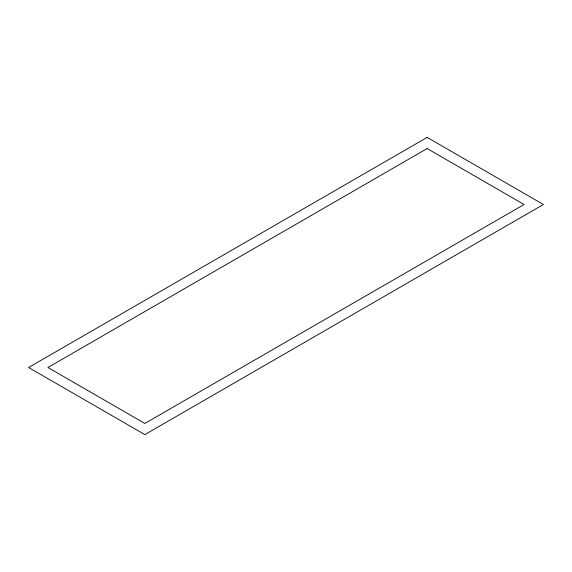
<?xml version="1.0" encoding="UTF-8"?>
<svg xmlns="http://www.w3.org/2000/svg" width="572" height="572" viewBox="0 0 572 572"><rect width="100%" height="100%" fill="white"/><g stroke="black" fill="none" stroke-linecap="round" stroke-linejoin="round"><path stroke-width="0.86" d="M427.155 137.394L28.6 367.496L144.845 434.606L543.4 204.504L427.155 137.394M427.155 148.548L47.926 367.496L144.845 423.452L524.074 204.504L427.155 148.548"/></g></svg>
